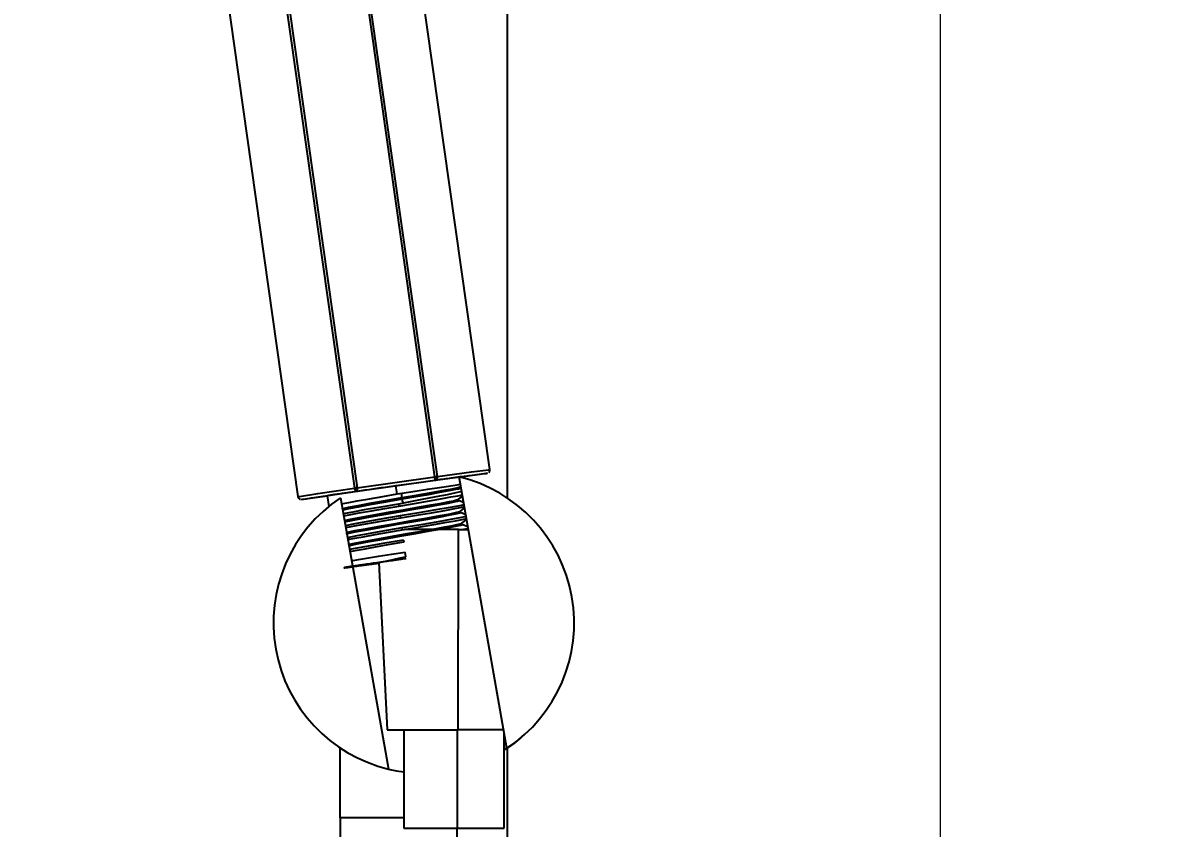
# Model space of a CAD drawing. Extents: x 5051 to 8526, y -300 to 2247.
# Drawn here: x 7197.2 to 7367.1, y 1026.2 to 1146.8 of the extents above; entities that cross this region are included whole.
import ezdxf

# ---------------------------------------------------------------- set-up
doc = ezdxf.new("R2010")
doc.units = 0
doc.header["$LTSCALE"] = 4
doc.header["$MEASUREMENT"] = 0
doc.header["$PDMODE"] = 3
doc.header["$PDSIZE"] = -10
doc.layers.get('0').update_dxf_attribs({"linetype": 'CONTINUOUS'})
doc.layers.get('DEFPOINTS').update_dxf_attribs({"linetype": 'CONTINUOUS'})
doc.layers.add('1', color=7, linetype='CONTINUOUS', true_color=0xffffff)
doc.layers.add('치수선', color=7, linetype='CONTINUOUS', lineweight=20)
doc.styles.add('Daelim Dimension', font='NanumGothic.ttf')
doc.dimstyles.new('DEFAULT', dxfattribs={"dimscale": 2, "dimtxt": 2, "dimasz": 2, "dimexe": 0, "dimexo": 2, "dimgap": 1, "dimtad": 1, "dimdec": 1, "dimzin": 9, "dimdsep": 46, "dimtxsty": 'Daelim Dimension', "dimcen": 0.5, "dimclrd": 252, "dimclre": 252, "dimclrt": 3, "dimadec": 1, "dimazin": 0, "dimtfac": 1, "dimtdec": 1, "dimtix": 1, "dimtmove": 0, "dimatfit": 3, "dimfxl": 1, "dimtolj": 1, "dimtzin": 1, "dimlwd": 9, "dimlwe": 9, "dimarcsym": 0})

# ---------------------------------------------------------------- blocks, each defined once
blk = doc.blocks.new('*D13')
at = {"color": 5, "lineweight": 9, "ltscale": 0.5, "transparency": 16777216}
for p, q in [((7201.17, 1456.89), (7561.31, 1456.89)), ((7559.31, 1448.89), (7559.31, 360.44)), ((7359.22, 352.44), (7561.31, 352.44))]:
    blk.add_line(p, q, dxfattribs=at)
at = {"color": 5, "ltscale": 0.5, "transparency": 16777216}
for points in [[(7557.97, 1448.89), (7560.64, 1448.89), (7559.31, 1456.89)], [(7557.97, 360.44), (7560.64, 360.44), (7559.31, 352.44)]]:
    blk.add_solid(points, dxfattribs=at)
at = {"layer": 'DEFPOINTS', "color": 0, "ltscale": 0.5, "transparency": 16777216}
for p in [(7197.17, 1456.89), (7355.22, 352.44), (7559.31, 352.44)]:
    blk.add_point(p, dxfattribs=at)
at = {"color": 7, "ltscale": 0.5, "transparency": 16777216, "insert": (7543.6, 904.66), "char_height": 20, "attachment_point": 5, "rotation": 90, "style": 'Daelim Dimension'}
blk.add_mtext('\\A1;(1100)', dxfattribs=at)

msp = doc.modelspace()

# ---------------------------------------------------------------- linework, layer by layer
at = {"layer": '1', "color": 7, "linetype": 'Continuous'}
for p, q in [((7269.67, 1082.05), (7269.67, 1217.39)), ((7258.81, 1078.77), (7243.14, 1189.56)), ((7259.2, 1078.82), (7243.52, 1189.61)), ((7231.73, 1183.67), (7246.81, 1077.07)), ((7269.67, 1075.59), (7269.67, 1082.05)), ((7263.06, 1078.6), (7263.03, 1078.79)), ((7247.2, 1077.12), (7258.81, 1078.77)), ((7247.26, 1076.62), (7258.88, 1078.27)), ((7253.18, 1076.2), (7253.01, 1077.41)), ((7269.61, 1038.14), (7262.45, 1078.76)), ((7242.73, 1075.92), (7242.96, 1074.33)), ((7244.72, 1075.63), (7251.88, 1035.01)), ((7253.39, 1074.7), (7253.43, 1074.4)), ((7253.65, 1072.91), (7253.69, 1072.61)), ((7253.9, 1071.11), (7253.94, 1070.81)), ((7262.38, 1070.88), (7254.22, 1070.88)), ((7262.29, 1040.88), (7262.38, 1070.88)), ((7262.38, 1070.88), (7263.84, 1070.88)), ((7254.15, 1069.31), (7254.2, 1069.01)), ((7250.43, 1065.93), (7251.69, 1040.88)), ((7251.69, 1040.88), (7262.29, 1040.88)), ((7254.19, 1040.88), (7254.19, 1026.15)), ((7262.14, 1040.88), (7262.14, 1026.15)), ((7269.19, 1040.88), (7262.29, 1040.88)), ((7269.19, 1026.15), (7269.19, 1040.55)), ((7244.67, 1027.7), (7244.67, 1038.18)), ((7269.67, 1027.7), (7269.67, 1038.18)), ((7254.19, 1027.7), (7244.67, 1027.7)), ((7244.67, 1027.7), (7244.67, 487.39)), ((7269.67, 871.01), (7269.67, 1027.7))]:
    msp.add_line(p, q, dxfattribs=at)
for points in [[(7267.06, 1079.86, 0), (7251.66, 1188.73, 0)], [(7232.12, 1183.69, 0), (7240.57, 1124.01, 0), (7247.2, 1077.12, 0)], [(7226.94, 1156.41, 0), (7238.35, 1075.8, 0)], [(7262.46, 1078.69, 0), (7262.58, 1078.71, 0), (7262.69, 1078.73, 0), (7262.78, 1078.74, 0), (7262.86, 1078.76, 0), (7262.92, 1078.77, 0), (7262.97, 1078.78, 0), (7263, 1078.78, 0), (7263.02, 1078.79, 0), (7263.03, 1078.79, 0), (7263.02, 1078.79, 0), (7263, 1078.79, 0), (7262.96, 1078.78, 0), (7262.91, 1078.78, 0), (7262.84, 1078.77, 0), (7262.76, 1078.76, 0), (7262.66, 1078.75, 0), (7262.55, 1078.73, 0), (7262.43, 1078.72, 0), (7262.29, 1078.7, 0), (7262.14, 1078.68, 0), (7261.98, 1078.66, 0), (7261.8, 1078.64, 0), (7261.61, 1078.61, 0), (7261.41, 1078.58, 0), (7261.2, 1078.55, 0), (7260.97, 1078.52, 0), (7260.73, 1078.49, 0), (7260.48, 1078.46, 0), (7260.22, 1078.42, 0), (7259.95, 1078.38, 0), (7259.67, 1078.35, 0), (7259.38, 1078.31, 0), (7259.08, 1078.26, 0), (7258.77, 1078.22, 0), (7258.45, 1078.18, 0), (7258.13, 1078.13, 0), (7257.79, 1078.09, 0), (7257.45, 1078.04, 0), (7257.11, 1077.99, 0), (7256.75, 1077.94, 0), (7256.4, 1077.89, 0), (7256.03, 1077.84, 0), (7255.66, 1077.79, 0), (7255.29, 1077.74, 0), (7254.92, 1077.68, 0), (7254.54, 1077.63, 0), (7254.16, 1077.58, 0), (7253.78, 1077.52, 0), (7253.39, 1077.47, 0), (7253.01, 1077.41, 0)], [(7259.2, 1078.82, 0), (7259.2, 1078.82, 0), (7259.19, 1078.82, 0), (7259.18, 1078.82, 0), (7259.18, 1078.82, 0), (7259.17, 1078.82, 0), (7259.17, 1078.81, 0), (7259.16, 1078.81, 0), (7259.15, 1078.81, 0), (7259.15, 1078.81, 0), (7259.14, 1078.81, 0), (7259.13, 1078.81, 0), (7259.13, 1078.81, 0), (7259.12, 1078.81, 0), (7259.11, 1078.81, 0), (7259.11, 1078.81, 0), (7259.1, 1078.81, 0), (7259.09, 1078.8, 0), (7259.08, 1078.8, 0), (7259.08, 1078.8, 0), (7259.07, 1078.8, 0), (7259.06, 1078.8, 0), (7259.05, 1078.8, 0), (7259.05, 1078.8, 0), (7259.04, 1078.8, 0), (7259.03, 1078.8, 0), (7259.02, 1078.79, 0), (7259.01, 1078.79, 0), (7259.01, 1078.79, 0), (7259, 1078.79, 0), (7258.99, 1078.79, 0), (7258.98, 1078.79, 0), (7258.97, 1078.79, 0), (7258.96, 1078.79, 0), (7258.95, 1078.79, 0), (7258.95, 1078.78, 0), (7258.94, 1078.78, 0), (7258.93, 1078.78, 0), (7258.92, 1078.78, 0), (7258.91, 1078.78, 0), (7258.9, 1078.78, 0), (7258.89, 1078.78, 0), (7258.88, 1078.78, 0), (7258.88, 1078.77, 0), (7258.87, 1078.77, 0), (7258.86, 1078.77, 0), (7258.85, 1078.77, 0), (7258.84, 1078.77, 0), (7258.83, 1078.77, 0), (7258.82, 1078.77, 0), (7258.81, 1078.77, 0)], [(7258.88, 1078.27, 0), (7261.09, 1078.57, 0), (7262.86, 1078.81, 0), (7263.97, 1078.96, 0), (7264.86, 1079.08, 0)], [(7258.88, 1078.27, 0), (7258.89, 1078.27, 0), (7258.9, 1078.27, 0), (7258.91, 1078.27, 0), (7258.93, 1078.28, 0), (7258.94, 1078.28, 0), (7258.95, 1078.29, 0), (7258.96, 1078.29, 0), (7258.97, 1078.3, 0), (7258.98, 1078.3, 0), (7259, 1078.31, 0), (7259.01, 1078.32, 0), (7259.02, 1078.32, 0), (7259.03, 1078.33, 0), (7259.04, 1078.34, 0), (7259.05, 1078.35, 0), (7259.06, 1078.36, 0), (7259.07, 1078.37, 0), (7259.08, 1078.37, 0), (7259.09, 1078.38, 0), (7259.1, 1078.4, 0), (7259.1, 1078.41, 0), (7259.11, 1078.42, 0), (7259.12, 1078.43, 0), (7259.13, 1078.44, 0), (7259.14, 1078.45, 0), (7259.14, 1078.46, 0), (7259.15, 1078.48, 0), (7259.16, 1078.49, 0), (7259.16, 1078.5, 0), (7259.17, 1078.52, 0), (7259.17, 1078.53, 0), (7259.18, 1078.55, 0), (7259.18, 1078.56, 0), (7259.19, 1078.57, 0), (7259.19, 1078.59, 0), (7259.19, 1078.6, 0), (7259.2, 1078.62, 0), (7259.2, 1078.63, 0), (7259.2, 1078.65, 0), (7259.2, 1078.66, 0), (7259.21, 1078.68, 0), (7259.21, 1078.69, 0), (7259.21, 1078.71, 0), (7259.21, 1078.73, 0), (7259.21, 1078.74, 0), (7259.21, 1078.76, 0), (7259.21, 1078.77, 0), (7259.21, 1078.79, 0), (7259.2, 1078.8, 0), (7259.2, 1078.82, 0)], [(7259.2, 1078.82, 0), (7264.3, 1079.51, 0), (7266.84, 1079.84, 0), (7267.05, 1079.86, 0), (7267.06, 1079.86, 0), (7267.06, 1079.86, 0), (7267.06, 1079.86, 0), (7267.06, 1079.86, 0)], [(7262.55, 1078.71, 0), (7262.57, 1078.71, 0), (7262.59, 1078.71, 0), (7262.6, 1078.72, 0), (7262.62, 1078.72, 0), (7262.64, 1078.72, 0), (7262.66, 1078.72, 0), (7262.67, 1078.73, 0), (7262.69, 1078.73, 0), (7262.71, 1078.73, 0), (7262.72, 1078.73, 0), (7262.74, 1078.74, 0), (7262.75, 1078.74, 0), (7262.77, 1078.74, 0), (7262.78, 1078.74, 0), (7262.79, 1078.75, 0), (7262.81, 1078.75, 0), (7262.82, 1078.75, 0), (7262.83, 1078.75, 0), (7262.84, 1078.75, 0), (7262.86, 1078.76, 0), (7262.87, 1078.76, 0), (7262.88, 1078.76, 0), (7262.89, 1078.76, 0), (7262.9, 1078.76, 0), (7262.91, 1078.76, 0), (7262.92, 1078.77, 0), (7262.93, 1078.77, 0), (7262.94, 1078.77, 0), (7262.94, 1078.77, 0), (7262.95, 1078.77, 0), (7262.96, 1078.77, 0), (7262.97, 1078.77, 0), (7262.97, 1078.78, 0), (7262.98, 1078.78, 0), (7262.99, 1078.78, 0), (7262.99, 1078.78, 0), (7263, 1078.78, 0), (7263, 1078.78, 0), (7263.01, 1078.78, 0), (7263.01, 1078.78, 0), (7263.01, 1078.78, 0), (7263.02, 1078.78, 0), (7263.02, 1078.79, 0), (7263.02, 1078.79, 0), (7263.03, 1078.79, 0), (7263.03, 1078.79, 0), (7263.03, 1078.79, 0), (7263.03, 1078.79, 0), (7263.03, 1078.79, 0), (7263.03, 1078.79, 0)], [(7266.63, 1079.3, 0), (7266.64, 1079.3, 0), (7266.64, 1079.3, 0), (7266.64, 1079.3, 0), (7266.64, 1079.3, 0), (7266.63, 1079.3, 0), (7266.52, 1079.28, 0), (7263.04, 1078.75, 0)], [(7264.86, 1079.08, 0), (7265.59, 1079.17, 0), (7266.18, 1079.25, 0), (7266.51, 1079.29, 0), (7266.63, 1079.3, 0)], [(7266.9, 1079.43, 0), (7267.01, 1079.59, 0), (7267.06, 1079.72, 0), (7267.06, 1079.87, 0)], [(7253.01, 1077.41, 0), (7252.69, 1077.37, 0), (7252.36, 1077.32, 0), (7252.04, 1077.28, 0), (7251.72, 1077.23, 0), (7251.41, 1077.19, 0), (7251.09, 1077.14, 0), (7250.77, 1077.1, 0), (7250.46, 1077.05, 0), (7250.15, 1077.01, 0), (7249.84, 1076.96, 0), (7249.53, 1076.92, 0), (7249.23, 1076.88, 0), (7248.93, 1076.83, 0), (7248.64, 1076.79, 0), (7248.35, 1076.75, 0), (7248.07, 1076.71, 0), (7247.78, 1076.67, 0), (7247.51, 1076.63, 0), (7247.24, 1076.59, 0), (7246.98, 1076.55, 0), (7246.72, 1076.52, 0), (7246.46, 1076.48, 0), (7246.22, 1076.44, 0), (7245.98, 1076.41, 0), (7245.75, 1076.37, 0), (7245.52, 1076.34, 0), (7245.3, 1076.31, 0), (7245.09, 1076.28, 0), (7244.89, 1076.25, 0), (7244.7, 1076.22, 0), (7244.51, 1076.19, 0), (7244.33, 1076.17, 0), (7244.17, 1076.14, 0), (7244.01, 1076.12, 0), (7243.85, 1076.1, 0), (7243.71, 1076.07, 0), (7243.58, 1076.05, 0), (7243.45, 1076.03, 0), (7243.34, 1076.02, 0), (7243.24, 1076, 0), (7243.14, 1075.99, 0), (7243.05, 1075.97, 0), (7242.98, 1075.96, 0), (7242.91, 1075.95, 0), (7242.86, 1075.94, 0), (7242.81, 1075.93, 0), (7242.78, 1075.93, 0), (7242.75, 1075.92, 0), (7242.74, 1075.92, 0), (7242.73, 1075.92, 0)], [(7247.2, 1077.12, 0), (7247.19, 1077.12, 0), (7247.18, 1077.12, 0), (7247.17, 1077.12, 0), (7247.16, 1077.12, 0), (7247.16, 1077.12, 0), (7247.15, 1077.11, 0), (7247.14, 1077.11, 0), (7247.13, 1077.11, 0), (7247.12, 1077.11, 0), (7247.11, 1077.11, 0), (7247.1, 1077.11, 0), (7247.09, 1077.11, 0), (7247.08, 1077.11, 0), (7247.08, 1077.1, 0), (7247.07, 1077.1, 0), (7247.06, 1077.1, 0), (7247.05, 1077.1, 0), (7247.04, 1077.1, 0), (7247.03, 1077.1, 0), (7247.02, 1077.1, 0), (7247.02, 1077.1, 0), (7247.01, 1077.1, 0), (7247, 1077.09, 0), (7246.99, 1077.09, 0), (7246.98, 1077.09, 0), (7246.98, 1077.09, 0), (7246.97, 1077.09, 0), (7246.96, 1077.09, 0), (7246.95, 1077.09, 0), (7246.94, 1077.09, 0), (7246.94, 1077.08, 0), (7246.93, 1077.08, 0), (7246.92, 1077.08, 0), (7246.91, 1077.08, 0), (7246.91, 1077.08, 0), (7246.9, 1077.08, 0), (7246.89, 1077.08, 0), (7246.89, 1077.08, 0), (7246.88, 1077.08, 0), (7246.87, 1077.08, 0), (7246.87, 1077.07, 0), (7246.86, 1077.07, 0), (7246.85, 1077.07, 0), (7246.85, 1077.07, 0), (7246.84, 1077.07, 0), (7246.83, 1077.07, 0), (7246.83, 1077.07, 0), (7246.82, 1077.07, 0), (7246.82, 1077.07, 0), (7246.81, 1077.07, 0)], [(7247.26, 1076.62, 0), (7247.26, 1076.62, 0), (7247.26, 1076.63, 0), (7247.26, 1076.63, 0), (7247.26, 1076.63, 0), (7247.26, 1076.63, 0), (7247.26, 1076.63, 0), (7247.26, 1076.64, 0), (7247.26, 1076.64, 0), (7247.26, 1076.64, 0), (7247.26, 1076.65, 0), (7247.26, 1076.65, 0), (7247.26, 1076.66, 0), (7247.26, 1076.67, 0), (7247.26, 1076.67, 0), (7247.26, 1076.68, 0), (7247.26, 1076.69, 0), (7247.26, 1076.69, 0), (7247.26, 1076.7, 0), (7247.26, 1076.71, 0), (7247.25, 1076.72, 0), (7247.25, 1076.73, 0), (7247.25, 1076.74, 0), (7247.25, 1076.75, 0), (7247.25, 1076.76, 0), (7247.25, 1076.77, 0), (7247.25, 1076.78, 0), (7247.24, 1076.79, 0), (7247.24, 1076.81, 0), (7247.24, 1076.82, 0), (7247.24, 1076.83, 0), (7247.24, 1076.84, 0), (7247.24, 1076.86, 0), (7247.23, 1076.87, 0), (7247.23, 1076.88, 0), (7247.23, 1076.9, 0), (7247.23, 1076.91, 0), (7247.23, 1076.93, 0), (7247.23, 1076.94, 0), (7247.22, 1076.95, 0), (7247.22, 1076.97, 0), (7247.22, 1076.98, 0), (7247.22, 1077, 0), (7247.21, 1077.01, 0), (7247.21, 1077.03, 0), (7247.21, 1077.05, 0), (7247.21, 1077.06, 0), (7247.21, 1077.08, 0), (7247.2, 1077.09, 0), (7247.2, 1077.11, 0), (7247.2, 1077.12, 0)], [(7253.89, 1075.65, 0), (7256.34, 1076.08, 0), (7258.59, 1076.47, 0), (7260.46, 1076.81, 0), (7261.4, 1076.99, 0), (7262.09, 1077.13, 0), (7262.46, 1077.23, 0), (7262.55, 1077.26, 0), (7262.59, 1077.28, 0)], [(7253.9, 1076.32, 0), (7255.86, 1076.62, 0), (7257.72, 1076.9, 0), (7259.85, 1077.22, 0), (7261.53, 1077.47, 0), (7262.17, 1077.57, 0), (7262.65, 1077.65, 0)], [(7253.92, 1075.45, 0), (7255.96, 1075.81, 0), (7257.88, 1076.14, 0), (7259.59, 1076.45, 0), (7260.98, 1076.7, 0), (7261.97, 1076.9, 0), (7262.37, 1076.99, 0), (7262.59, 1077.06, 0), (7262.62, 1077.08, 0), (7262.62, 1077.08, 0), (7262.63, 1077.09, 0)], [(7258.88, 1078.27, 0), (7258.88, 1078.27, 0), (7258.88, 1078.27, 0), (7258.88, 1078.27, 0), (7258.88, 1078.27, 0), (7258.88, 1078.27, 0), (7258.88, 1078.28, 0), (7258.88, 1078.28, 0), (7258.88, 1078.28, 0), (7258.88, 1078.29, 0), (7258.88, 1078.29, 0), (7258.87, 1078.3, 0), (7258.87, 1078.3, 0), (7258.87, 1078.31, 0), (7258.87, 1078.32, 0), (7258.87, 1078.32, 0), (7258.87, 1078.33, 0), (7258.87, 1078.34, 0), (7258.87, 1078.35, 0), (7258.87, 1078.35, 0), (7258.87, 1078.36, 0), (7258.87, 1078.37, 0), (7258.86, 1078.38, 0), (7258.86, 1078.39, 0), (7258.86, 1078.4, 0), (7258.86, 1078.41, 0), (7258.86, 1078.43, 0), (7258.86, 1078.44, 0), (7258.86, 1078.45, 0), (7258.85, 1078.46, 0), (7258.85, 1078.47, 0), (7258.85, 1078.49, 0), (7258.85, 1078.5, 0), (7258.85, 1078.51, 0), (7258.85, 1078.53, 0), (7258.84, 1078.54, 0), (7258.84, 1078.55, 0), (7258.84, 1078.57, 0), (7258.84, 1078.58, 0), (7258.84, 1078.6, 0), (7258.83, 1078.61, 0), (7258.83, 1078.63, 0), (7258.83, 1078.64, 0), (7258.83, 1078.66, 0), (7258.83, 1078.67, 0), (7258.82, 1078.69, 0), (7258.82, 1078.7, 0), (7258.82, 1078.72, 0), (7258.82, 1078.73, 0), (7258.82, 1078.75, 0), (7258.81, 1078.77, 0)], [(7262.59, 1077.28, 0), (7262.7, 1077.36, 0)], [(7262.63, 1077.09, 0), (7262.6, 1077.28, 0)], [(7262.75, 1077.05, 0), (7262.62, 1077.1, 0)], [(7238.35, 1075.8, 0), (7238.35, 1075.8, 0), (7238.35, 1075.8, 0), (7238.35, 1075.8, 0), (7238.36, 1075.81, 0), (7238.58, 1075.84, 0), (7241.34, 1076.26, 0), (7246.81, 1077.07, 0)], [(7238.35, 1075.81, 0), (7238.45, 1075.59, 0), (7238.6, 1075.46, 0), (7238.68, 1075.41, 0), (7238.7, 1075.41, 0), (7238.71, 1075.4, 0)], [(7242.71, 1075.87, 0), (7239.1, 1075.39, 0), (7238.92, 1075.38, 0), (7238.91, 1075.38, 0), (7238.91, 1075.38, 0), (7238.91, 1075.38, 0), (7238.91, 1075.38, 0), (7238.91, 1075.38, 0), (7238.91, 1075.38, 0), (7238.93, 1075.38, 0)], [(7238.93, 1075.38, 0), (7239.15, 1075.42, 0), (7239.55, 1075.48, 0), (7240.35, 1075.6, 0)], [(7240.35, 1075.6, 0), (7242.1, 1075.86, 0), (7243.86, 1076.12, 0), (7245.5, 1076.37, 0), (7247.26, 1076.62, 0)], [(7244.88, 1074.73, 0), (7245.94, 1074.93, 0), (7247.19, 1075.16, 0), (7249.04, 1075.49, 0), (7251.06, 1075.84, 0), (7253.18, 1076.2, 0)], [(7244.9, 1073.99, 0), (7245.93, 1074.21, 0), (7247.36, 1074.49, 0), (7249.11, 1074.81, 0), (7251.44, 1075.22, 0), (7253.89, 1075.65, 0)], [(7244.94, 1073.8, 0), (7245.97, 1074.02, 0), (7247.4, 1074.29, 0), (7249.14, 1074.61, 0), (7251.47, 1075.03, 0), (7253.92, 1075.45, 0)], [(7245.27, 1072.22, 0), (7246.45, 1072.47, 0), (7248.06, 1072.78, 0), (7250, 1073.13, 0), (7252.15, 1073.51, 0), (7254.37, 1073.9, 0), (7256.54, 1074.27, 0), (7258.29, 1074.58, 0), (7259.81, 1074.85, 0), (7261.01, 1075.08, 0), (7261.62, 1075.2, 0), (7262.05, 1075.3, 0), (7262.28, 1075.37, 0), (7262.33, 1075.39, 0), (7262.35, 1075.4, 0)], [(7246.81, 1077.07, 0), (7246.81, 1077.05, 0), (7246.81, 1077.04, 0), (7246.82, 1077.02, 0), (7246.82, 1077, 0), (7246.83, 1076.99, 0), (7246.83, 1076.97, 0), (7246.83, 1076.96, 0), (7246.84, 1076.95, 0), (7246.84, 1076.93, 0), (7246.85, 1076.92, 0), (7246.86, 1076.9, 0), (7246.86, 1076.89, 0), (7246.87, 1076.87, 0), (7246.88, 1076.86, 0), (7246.88, 1076.85, 0), (7246.89, 1076.83, 0), (7246.9, 1076.82, 0), (7246.91, 1076.81, 0), (7246.92, 1076.8, 0), (7246.92, 1076.79, 0), (7246.93, 1076.77, 0), (7246.94, 1076.76, 0), (7246.95, 1076.75, 0), (7246.96, 1076.74, 0), (7246.97, 1076.73, 0), (7246.98, 1076.72, 0), (7246.99, 1076.71, 0), (7247, 1076.7, 0), (7247.01, 1076.7, 0), (7247.02, 1076.69, 0), (7247.04, 1076.68, 0), (7247.05, 1076.67, 0), (7247.06, 1076.67, 0), (7247.07, 1076.66, 0), (7247.08, 1076.65, 0), (7247.09, 1076.65, 0), (7247.11, 1076.64, 0), (7247.12, 1076.64, 0), (7247.13, 1076.64, 0), (7247.14, 1076.63, 0), (7247.15, 1076.63, 0), (7247.17, 1076.63, 0), (7247.18, 1076.62, 0), (7247.19, 1076.62, 0), (7247.2, 1076.62, 0), (7247.21, 1076.62, 0), (7247.23, 1076.62, 0), (7247.24, 1076.62, 0), (7247.25, 1076.62, 0), (7247.26, 1076.62, 0)], [(7253.18, 1076.2, 0), (7253.58, 1076.27, 0), (7253.89, 1076.32, 0)], [(7253.43, 1074.4, 0), (7255.78, 1074.8, 0), (7258, 1075.18, 0), (7259.96, 1075.52, 0), (7261.24, 1075.75, 0), (7262.25, 1075.94, 0), (7262.96, 1076.09, 0)], [(7253.89, 1075.65, 0), (7253.89, 1076.03, 0), (7253.89, 1076.32, 0)], [(7253.92, 1075.45, 0), (7253.91, 1075.57, 0), (7253.89, 1075.65, 0)], [(7254.11, 1074.82, 0), (7254, 1075.17, 0), (7253.92, 1075.45, 0)], [(7262.85, 1076.59, 0), (7261.96, 1076.38, 0), (7260.65, 1076.09, 0), (7258.97, 1075.75, 0), (7256.65, 1075.3, 0), (7254.11, 1074.82, 0)], [(7262.35, 1075.4, 0), (7262.69, 1075.67, 0), (7262.96, 1075.88, 0)], [(7262.38, 1075.21, 0), (7262.37, 1075.32, 0), (7262.36, 1075.41, 0)], [(7242.97, 1074.24, 0), (7242.98, 1074.24, 0), (7242.98, 1074.23, 0)], [(7253.39, 1074.7, 0), (7250.73, 1074.25, 0), (7248.24, 1073.81, 0), (7246.53, 1073.5, 0), (7245.12, 1073.23, 0)], [(7245.19, 1072.95, 0), (7246.26, 1073.15, 0), (7247.5, 1073.37, 0), (7249.34, 1073.7, 0), (7251.33, 1074.05, 0), (7253.43, 1074.4, 0)], [(7245.31, 1072.03, 0), (7246.61, 1072.3, 0), (7248.42, 1072.64, 0), (7250.59, 1073.03, 0), (7252.96, 1073.45, 0), (7255.37, 1073.87, 0), (7257.51, 1074.24, 0), (7259.38, 1074.57, 0), (7260.87, 1074.85, 0), (7261.89, 1075.06, 0), (7262.22, 1075.14, 0), (7262.36, 1075.19, 0), (7262.38, 1075.2, 0), (7262.38, 1075.21, 0), (7262.38, 1075.21, 0)], [(7254.11, 1074.82, 0), (7253.71, 1074.75, 0), (7253.39, 1074.7, 0)], [(7263.2, 1074.59, 0), (7262.26, 1074.4, 0), (7260.83, 1074.14, 0), (7258.99, 1073.82, 0), (7256.43, 1073.38, 0), (7253.65, 1072.91, 0)], [(7253.69, 1072.61, 0), (7256.08, 1073.01, 0), (7258.32, 1073.4, 0), (7260.3, 1073.74, 0), (7261.58, 1073.97, 0), (7262.59, 1074.16, 0), (7263.27, 1074.31, 0)], [(7263.13, 1074.92, 0), (7262.71, 1075.09, 0), (7262.38, 1075.22, 0)], [(7262.6, 1073.6, 0), (7262.98, 1073.89, 0), (7263.27, 1074.12, 0)], [(7253.65, 1072.91, 0), (7250.46, 1072.36, 0), (7248.55, 1072.02, 0), (7246.84, 1071.72, 0), (7245.43, 1071.45, 0)], [(7245.5, 1071.16, 0), (7247.35, 1071.51, 0), (7249.63, 1071.91, 0), (7253.69, 1072.61, 0)], [(7245.55, 1070.43, 0), (7246.87, 1070.71, 0), (7248.68, 1071.05, 0), (7250.84, 1071.44, 0), (7253.22, 1071.85, 0), (7255.62, 1072.27, 0), (7257.75, 1072.64, 0), (7259.62, 1072.98, 0), (7261.11, 1073.25, 0), (7262.11, 1073.46, 0), (7262.58, 1073.59, 0), (7262.61, 1073.61, 0), (7262.61, 1073.61, 0), (7262.61, 1073.62, 0)], [(7245.58, 1070.24, 0), (7246.91, 1070.51, 0), (7248.71, 1070.85, 0), (7250.88, 1071.24, 0), (7253.26, 1071.66, 0), (7255.66, 1072.08, 0), (7257.79, 1072.45, 0), (7259.65, 1072.78, 0), (7261.14, 1073.06, 0), (7262.14, 1073.26, 0), (7262.61, 1073.39, 0), (7262.64, 1073.41, 0), (7262.64, 1073.41, 0), (7262.64, 1073.42, 0)], [(7263.5, 1072.81, 0), (7262.58, 1072.62, 0), (7261.16, 1072.36, 0), (7259.31, 1072.03, 0), (7256.72, 1071.59, 0), (7253.9, 1071.11, 0)], [(7253.94, 1070.81, 0), (7256.37, 1071.22, 0), (7258.65, 1071.61, 0), (7260.64, 1071.96, 0), (7261.93, 1072.19, 0), (7262.92, 1072.38, 0), (7263.58, 1072.52, 0)], [(7262.64, 1073.42, 0), (7262.63, 1073.53, 0), (7262.62, 1073.61, 0)], [(7263.45, 1073.1, 0), (7263, 1073.28, 0), (7262.64, 1073.42, 0)], [(7262.86, 1071.81, 0), (7263.26, 1072.12, 0), (7263.58, 1072.37, 0)], [(7253.9, 1071.11, 0), (7250.75, 1070.57, 0), (7248.85, 1070.24, 0), (7247.15, 1069.93, 0), (7245.74, 1069.66, 0)], [(7245.81, 1069.37, 0), (7246.87, 1069.58, 0), (7248.11, 1069.8, 0), (7249.92, 1070.12, 0), (7251.88, 1070.46, 0), (7253.94, 1070.81, 0)], [(7245.85, 1068.65, 0), (7247.05, 1068.9, 0), (7248.68, 1069.2, 0), (7250.61, 1069.56, 0), (7252.75, 1069.93, 0), (7254.96, 1070.32, 0), (7257.11, 1070.69, 0), (7258.84, 1070.99, 0), (7260.33, 1071.26, 0), (7261.53, 1071.49, 0), (7262.13, 1071.61, 0), (7262.55, 1071.71, 0), (7262.78, 1071.77, 0), (7262.86, 1071.81, 0)], [(7245.89, 1068.45, 0), (7247.22, 1068.73, 0), (7249.04, 1069.07, 0), (7251.21, 1069.46, 0), (7253.58, 1069.87, 0), (7255.98, 1070.29, 0), (7258.09, 1070.66, 0), (7259.94, 1070.99, 0), (7261.41, 1071.26, 0), (7262.41, 1071.47, 0), (7262.73, 1071.55, 0), (7262.86, 1071.6, 0), (7262.89, 1071.61, 0), (7262.89, 1071.62, 0)], [(7262.89, 1071.62, 0), (7262.88, 1071.73, 0), (7262.87, 1071.82, 0)], [(7263.77, 1071.28, 0), (7263.27, 1071.47, 0), (7262.88, 1071.63, 0)], [(7263.83, 1071.03, 0), (7263.48, 1070.95, 0), (7263.11, 1070.88, 0)], [(7254.15, 1069.31, 0), (7251.03, 1068.78, 0), (7249.15, 1068.45, 0), (7247.47, 1068.14, 0), (7246.06, 1067.88, 0)], [(7246.12, 1067.59, 0), (7247.19, 1067.79, 0), (7248.42, 1068.01, 0), (7250.21, 1068.33, 0), (7252.16, 1068.67, 0), (7254.2, 1069.02, 0)], [(7246.36, 1066.19, 0), (7247.39, 1066.37, 0), (7248.59, 1066.57, 0), (7250.38, 1066.87, 0), (7252.34, 1067.18, 0), (7254.39, 1067.51, 0)], [(7254.5, 1066.81, 0), (7254.44, 1067.2, 0), (7254.39, 1067.51, 0)], [(7250.72, 1065.97, 0), (7250.43, 1065.93, 0), (7250.16, 1065.89, 0), (7249.89, 1065.85, 0), (7249.62, 1065.82, 0), (7249.36, 1065.78, 0), (7249.11, 1065.74, 0), (7248.86, 1065.71, 0), (7248.62, 1065.67, 0), (7248.38, 1065.64, 0), (7248.15, 1065.6, 0), (7247.93, 1065.57, 0), (7247.71, 1065.54, 0), (7247.51, 1065.51, 0), (7247.31, 1065.48, 0), (7247.12, 1065.45, 0), (7246.94, 1065.42, 0), (7246.76, 1065.4, 0), (7246.6, 1065.37, 0), (7246.44, 1065.35, 0), (7246.29, 1065.33, 0), (7246.16, 1065.31, 0), (7246.03, 1065.29, 0), (7245.91, 1065.27, 0), (7245.8, 1065.25, 0), (7245.7, 1065.24, 0), (7245.61, 1065.23, 0), (7245.53, 1065.21, 0), (7245.46, 1065.2, 0), (7245.4, 1065.19, 0), (7245.35, 1065.18, 0), (7245.32, 1065.18, 0), (7245.29, 1065.17, 0), (7245.27, 1065.17, 0), (7245.26, 1065.17, 0), (7245.27, 1065.16, 0), (7245.28, 1065.17, 0), (7245.3, 1065.17, 0), (7245.34, 1065.17, 0), (7245.38, 1065.18, 0), (7245.44, 1065.18, 0), (7245.5, 1065.19, 0), (7245.58, 1065.2, 0), (7245.67, 1065.21, 0), (7245.76, 1065.22, 0), (7245.87, 1065.24, 0), (7245.98, 1065.25, 0), (7246.11, 1065.27, 0), (7246.24, 1065.29, 0), (7246.38, 1065.3, 0), (7246.54, 1065.33, 0)], [(7250.43, 1065.93, 0), (7250.16, 1065.89, 0), (7249.89, 1065.85, 0), (7249.63, 1065.82, 0), (7249.37, 1065.78, 0), (7249.12, 1065.74, 0), (7248.88, 1065.71, 0), (7248.64, 1065.67, 0), (7248.41, 1065.64, 0), (7248.19, 1065.61, 0), (7247.97, 1065.58, 0), (7247.76, 1065.54, 0), (7247.55, 1065.52, 0), (7247.36, 1065.49, 0), (7247.17, 1065.46, 0), (7246.99, 1065.43, 0), (7246.81, 1065.41, 0), (7246.65, 1065.38, 0), (7246.49, 1065.36, 0), (7246.35, 1065.34, 0), (7246.21, 1065.32, 0), (7246.08, 1065.3, 0), (7245.96, 1065.28, 0), (7245.85, 1065.26, 0), (7245.74, 1065.25, 0), (7245.65, 1065.23, 0), (7245.57, 1065.22, 0), (7245.5, 1065.21, 0), (7245.43, 1065.2, 0), (7245.38, 1065.19, 0), (7245.34, 1065.18, 0), (7245.3, 1065.17, 0), (7245.28, 1065.17, 0), (7245.27, 1065.17, 0), (7245.26, 1065.17, 0), (7245.27, 1065.16, 0), (7245.29, 1065.17, 0), (7245.31, 1065.17, 0), (7245.35, 1065.17, 0), (7245.4, 1065.18, 0), (7245.45, 1065.18, 0), (7245.52, 1065.19, 0), (7245.59, 1065.2, 0), (7245.68, 1065.21, 0), (7245.77, 1065.22, 0), (7245.88, 1065.24, 0), (7245.99, 1065.25, 0), (7246.12, 1065.27, 0), (7246.25, 1065.29, 0), (7246.39, 1065.31, 0), (7246.54, 1065.33, 0)], [(7254.52, 1066.51, 0), (7254.25, 1066.47, 0), (7253.99, 1066.43, 0), (7253.72, 1066.4, 0), (7253.46, 1066.36, 0), (7253.2, 1066.32, 0), (7252.94, 1066.28, 0), (7252.68, 1066.25, 0), (7252.42, 1066.21, 0), (7252.16, 1066.17, 0), (7251.91, 1066.14, 0), (7251.66, 1066.1, 0), (7251.41, 1066.07, 0), (7251.17, 1066.03, 0), (7250.93, 1066, 0), (7250.69, 1065.96, 0), (7250.46, 1065.93, 0), (7250.23, 1065.9, 0), (7250.01, 1065.86, 0), (7249.79, 1065.83, 0), (7249.57, 1065.8, 0), (7249.37, 1065.77, 0), (7249.17, 1065.74, 0), (7248.97, 1065.71, 0), (7248.78, 1065.69, 0), (7248.6, 1065.66, 0), (7248.42, 1065.63, 0), (7248.25, 1065.61, 0), (7248.09, 1065.59, 0), (7247.93, 1065.56, 0), (7247.78, 1065.54, 0), (7247.64, 1065.52, 0), (7247.51, 1065.5, 0), (7247.38, 1065.48, 0), (7247.26, 1065.46, 0), (7247.15, 1065.45, 0), (7247.05, 1065.43, 0), (7246.96, 1065.42, 0), (7246.87, 1065.4, 0), (7246.8, 1065.39, 0), (7246.73, 1065.38, 0), (7246.67, 1065.37, 0), (7246.62, 1065.36, 0), (7246.58, 1065.36, 0), (7246.55, 1065.35, 0), (7246.52, 1065.35, 0), (7246.51, 1065.34, 0), (7246.5, 1065.34, 0), (7246.5, 1065.34, 0), (7246.52, 1065.34, 0), (7246.54, 1065.34, 0)], [(7246.54, 1065.34, 0), (7246.55, 1065.34, 0), (7246.57, 1065.35, 0), (7246.59, 1065.35, 0), (7246.62, 1065.35, 0), (7246.64, 1065.35, 0), (7246.67, 1065.36, 0), (7246.71, 1065.36, 0), (7246.74, 1065.37, 0), (7246.78, 1065.37, 0), (7246.82, 1065.38, 0), (7246.86, 1065.38, 0), (7246.91, 1065.39, 0), (7246.96, 1065.39, 0), (7247.01, 1065.4, 0), (7247.06, 1065.41, 0), (7247.12, 1065.41, 0), (7247.18, 1065.42, 0), (7247.24, 1065.43, 0), (7247.31, 1065.44, 0), (7247.38, 1065.45, 0), (7247.45, 1065.46, 0), (7247.52, 1065.47, 0), (7247.59, 1065.48, 0), (7247.67, 1065.49, 0), (7247.75, 1065.5, 0), (7247.83, 1065.51, 0), (7247.92, 1065.52, 0), (7248, 1065.53, 0), (7248.09, 1065.54, 0), (7248.18, 1065.56, 0), (7248.28, 1065.57, 0), (7248.37, 1065.58, 0), (7248.47, 1065.6, 0), (7248.57, 1065.61, 0), (7248.67, 1065.62, 0), (7248.78, 1065.64, 0), (7248.89, 1065.65, 0), (7248.99, 1065.67, 0), (7249.1, 1065.68, 0), (7249.22, 1065.7, 0), (7249.33, 1065.71, 0), (7249.45, 1065.73, 0), (7249.56, 1065.75, 0), (7249.68, 1065.76, 0), (7249.81, 1065.78, 0), (7249.93, 1065.8, 0), (7250.05, 1065.81, 0), (7250.18, 1065.83, 0), (7250.31, 1065.85, 0), (7250.44, 1065.87, 0)], [(7250.71, 1065.98, 0), (7251.94, 1066.26, 0), (7252.77, 1066.44, 0), (7253.62, 1066.62, 0), (7254.5, 1066.81, 0)], [(7253.11, 1066.31, 0), (7251.75, 1066.12, 0), (7250.72, 1065.97, 0)], [(7269.2, 1037.88, 0), (7270.29, 1038.61, 0), (7271.08, 1039.2, 0), (7271.54, 1039.57, 0), (7271.62, 1039.64, 0), (7271.64, 1039.66, 0), (7271.64, 1039.66, 0), (7271.64, 1039.66, 0), (7271.64, 1039.66, 0), (7271.64, 1039.66, 0), (7271.63, 1039.65, 0), (7271.5, 1039.54, 0), (7271.2, 1039.3, 0), (7270.57, 1038.81, 0), (7269.69, 1038.19, 0)], [(7251.86, 1035.02, 0), (7253.08, 1034.76, 0), (7254.18, 1034.59, 0)], [(7254.19, 1026.15, 0), (7254.19, 1026.15, 0), (7254.19, 1026.15, 0), (7254.19, 1026.15, 0), (7254.19, 1026.15, 0), (7254.19, 1026.15, 0), (7254.19, 1026.15, 0), (7254.19, 1026.15, 0), (7254.22, 1026.15, 0), (7254.79, 1026.15, 0), (7262.14, 1026.15, 0)], [(7262.14, 1026.15, 0), (7268.65, 1026.15, 0), (7269.15, 1026.15, 0), (7269.18, 1026.15, 0), (7269.19, 1026.15, 0)], [(7268.04, 478.24, 0), (7267.61, 503.34, 0), (7267.18, 528.09, 0), (7266.75, 552.52, 0), (7266.15, 586.92, 0), (7265.58, 621.03, 0), (7265.04, 655.07, 0), (7264.53, 689.23, 0), (7264.16, 716.3, 0), (7263.81, 743.68, 0), (7263.49, 771.47, 0), (7263.19, 799.78, 0), (7263.01, 818.99, 0), (7262.85, 838.51, 0), (7262.7, 858.37, 0), (7262.57, 878.59, 0), (7262.45, 899.21, 0), (7262.36, 920.25, 0), (7262.28, 940.52, 0), (7262.22, 961.21, 0), (7262.17, 982.37, 0), (7262.15, 1004.01, 0), (7262.14, 1026.15, 0)]]:
    msp.add_polyline3d(points, dxfattribs=at)
for start, end in [(303.5782, 76.4218), (123.5782, 256.4218)]:
    msp.add_arc((7257.17, 1056.89), 22.5, start, end, dxfattribs=at)
at = {"layer": '치수선'}
msp.add_line((7334.49, 89.81), (7334.49, 1524.21), dxfattribs=at)

# ---------------------------------------------------------------- dimensions: what is measured, and where the dimension line sits
at = {"color": 5, "ltscale": 0.5}
dim = msp.add_linear_dim(base=(7559.31, 352.44), p1=(7197.17, 1456.89), p2=(7355.22, 352.44), angle=90, text='(1100)', dimstyle='DEFAULT', override={"dimtxt": 10, "dimasz": 4, "dimexe": 1, "dimdec": 0, "dimclrd": 5, "dimclre": 5, "dimclrt": 7}, dxfattribs=at)
dim.commit()
dim.dimension.update_dxf_attribs({"geometry": '*D13', "text_midpoint": (7543.6, 904.66)})

doc.saveas('drawing.dxf')
